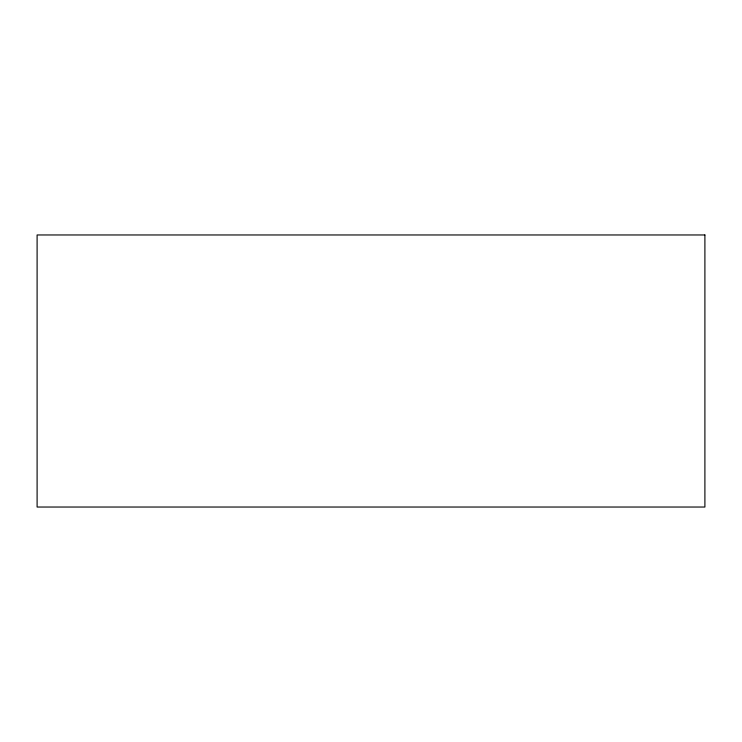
<?xml version="1.0" encoding="UTF-8"?>
<svg xmlns="http://www.w3.org/2000/svg" width="742" height="742" viewBox="0 0 742 742"><rect width="100%" height="100%" fill="white"/><g stroke="black" fill="none" stroke-linecap="round" stroke-linejoin="round"><path stroke-width="1.11" d="M704.9 234.964L37.1 234.964L37.1 507.036L704.9 507.036L704.9 234.964"/></g></svg>
